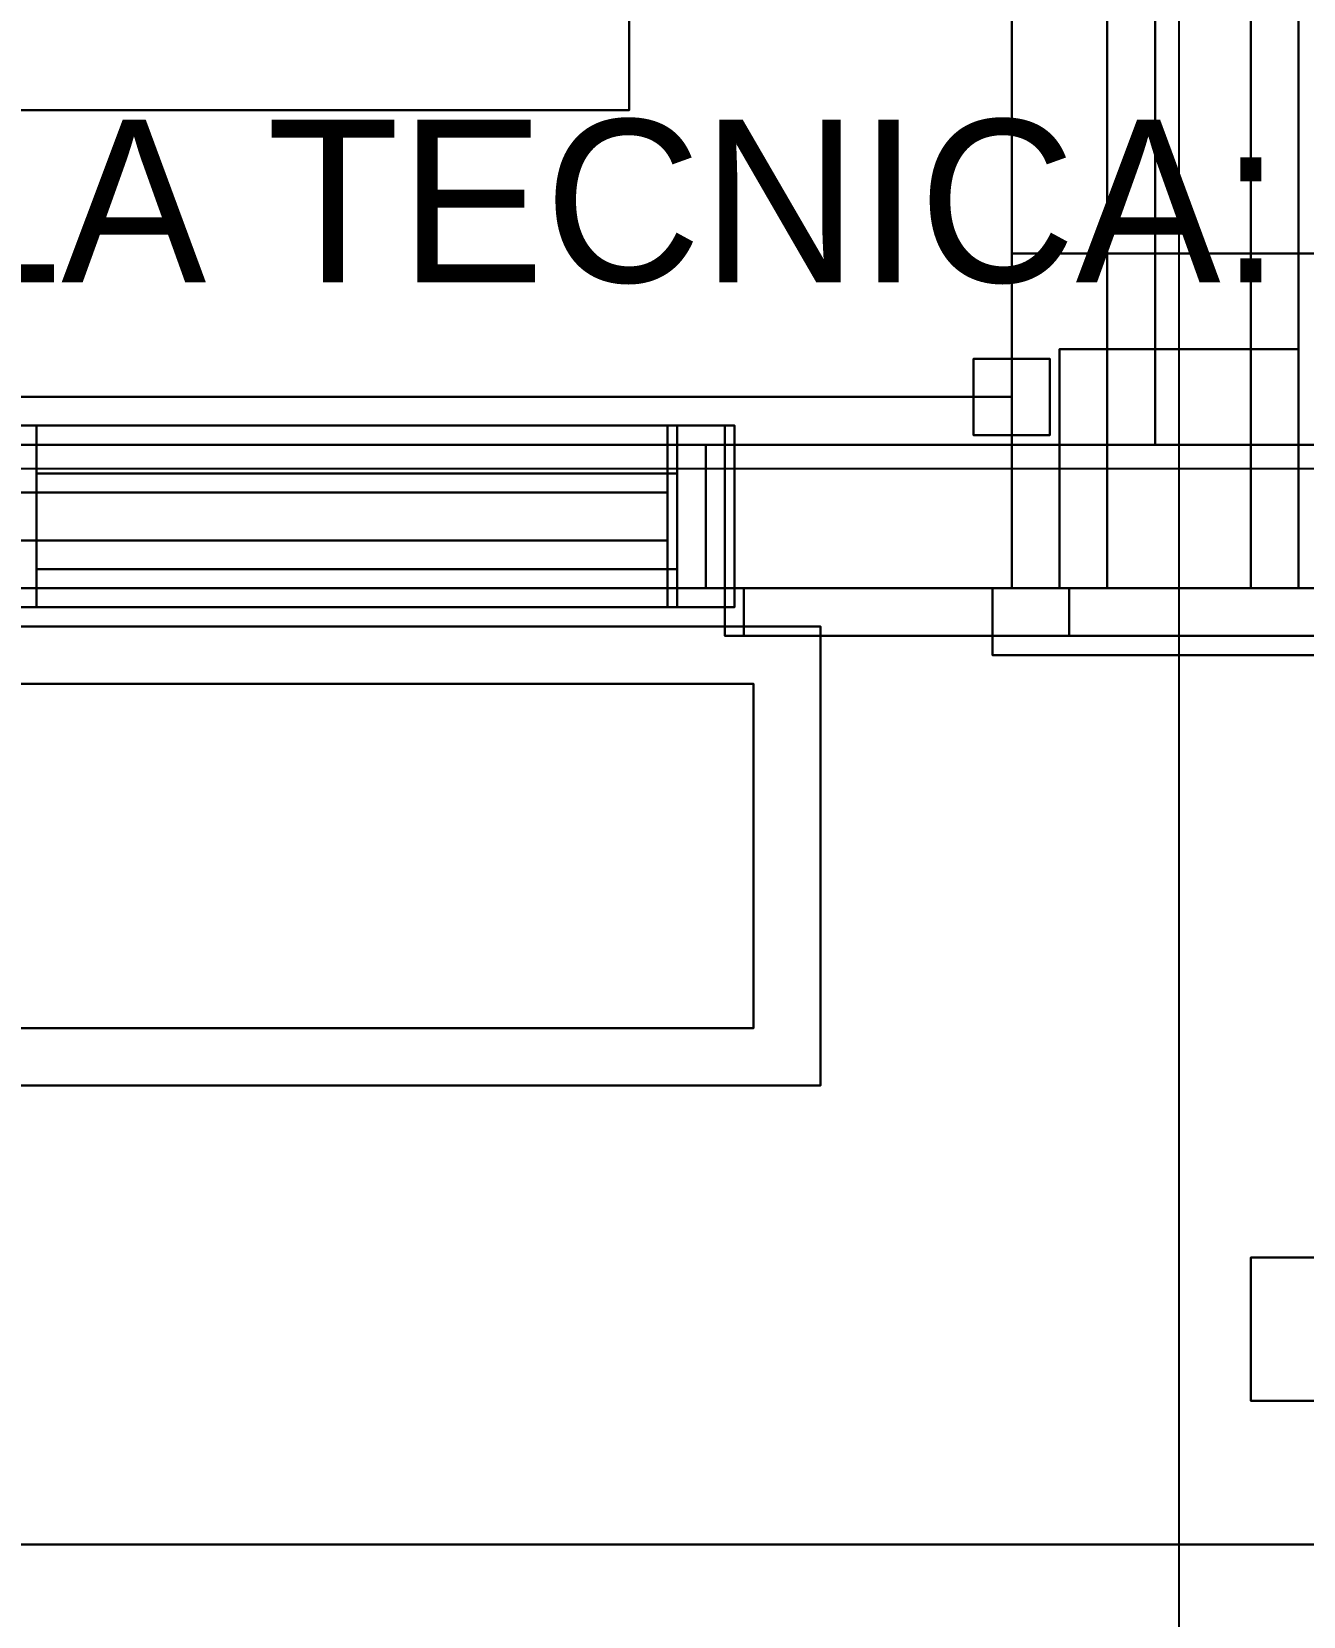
# Model space of a CAD drawing. Header units: metres. Extents: x -0.6 to 96.4, y -1.3 to 40.2.
# Drawn here: x 1.625 to 2.955, y 1.925 to 3.582 of the extents above; entities that cross this region are included whole.
import ezdxf

# ---------------------------------------------------------------- set-up
doc = ezdxf.new("R2010")
doc.units = ezdxf.units.M
for name, color, linetype in [('BUHARDILLA_TECNICA_3D', 34, 'CONTINUOUS'), ('COLUMNAS_3D', 1, 'CONTINUOUS'), ('CUBIERTA_CHALET_3D', 9, 'CONTINUOUS'), ('EJES_ESTRUCTURALES', 1, 'CONTINUOUS'), ('LOSA_PISO_3D', 8, 'CONTINUOUS'), ('MUROS_EXTERIORES_3D', 7, 'CONTINUOUS'), ('P2_CARPINTERIA_RUSTICA_3D', 34, 'CONTINUOUS'), ('P2_COLUMNAS_3D', 1, 'CONTINUOUS'), ('P2_LOSA_PISO_3D', 8, 'CONTINUOUS'), ('P2_LOSA_TANQUE_3D', 8, 'CONTINUOUS'), ('P2_MUROS_MADERA_EXT_3D', 34, 'CONTINUOUS'), ('P2_MUROS_MADERA_INT_3D', 6, 'CONTINUOUS'), ('P2_ROTULOS', 6, 'CONTINUOUS'), ('P2_TIMBER_FRAME_3D', 34, 'CONTINUOUS'), ('PB_MOBILIARIO_OFICINA_3D', 34, 'CONTINUOUS'), ('SOTANO_COLUMNAS_3D', 1, 'CONTINUOUS'), ('SOTANO_LOSA_3D', 8, 'CONTINUOUS'), ('SOTANO_MOBILIARIO_3D', 30, 'CONTINUOUS'), ('SOTANO_MUROS_EXT_3D', 4, 'CONTINUOUS'), ('SOTANO_MUROS_INT_3D', 4, 'CONTINUOUS'), ('SOTANO_PIEDRA_MADERA_3D', 34, 'CONTINUOUS'), ('TERRENO_3D', 3, 'CONTINUOUS')]:
    doc.layers.add(name, color=color, linetype=linetype)

msp = doc.modelspace()

# ---------------------------------------------------------------- linework, layer by layer
at = {"layer": 'BUHARDILLA_TECNICA_3D', "color": 34}
for points in [[(2.75, 3, 5.68), (2.9, 3, 5.68), (2.9, 7.4, 5.68), (2.75, 7.4, 5.68)], [(2.75, 3, 7.9125), (2.9, 3, 7.935), (2.9, 7.4, 7.935), (2.75, 7.4, 7.9125)], [(2.75, 3, 5.68), (2.75, 7.4, 5.68), (2.75, 7.4, 7.9125), (2.75, 3, 7.9125)], [(2.9, 3, 5.68), (2.9, 7.4, 5.68), (2.9, 7.4, 7.935), (2.9, 3, 7.935)], [(0.3, 3, 7.56), (2.9, 3, 7.56), (2.9, 3.15, 7.56), (0.3, 3.15, 7.56)], [(0.3, 3, 7.545), (2.9, 3, 7.935), (2.9, 3.15, 7.935), (0.3, 3.15, 7.545)], [(0.3, 3.15, 7.56), (2.9, 3.15, 7.56), (2.9, 3.15, 7.935), (0.3, 3.15, 7.545)], [(0.88, 3, 5.68), (2.33, 3, 5.68), (2.33, 3.15, 5.68), (0.88, 3.15, 5.68)], [(0.88, 3, 5.9), (2.33, 3, 5.9), (2.33, 3.15, 5.9), (0.88, 3.15, 5.9)], [(0.88, 3.15, 5.68), (2.33, 3.15, 5.68), (2.33, 3.15, 5.9), (0.88, 3.15, 5.9)], [(0.88, 3, 7.35), (2.33, 3, 7.35), (2.33, 3.15, 7.35), (0.88, 3.15, 7.35)], [(0.88, 3, 7.56), (2.33, 3, 7.56), (2.33, 3.15, 7.56), (0.88, 3.15, 7.56)], [(0.88, 3.15, 7.35), (2.33, 3.15, 7.35), (2.33, 3.15, 7.56), (0.88, 3.15, 7.56)], [(2.33, 3, 5.68), (2.33, 3.15, 5.68), (2.33, 3.15, 5.9), (2.33, 3, 5.9)], [(2.33, 3, 7.35), (2.33, 3.15, 7.35), (2.33, 3.15, 7.56), (2.33, 3, 7.56)], [(2.33, 3, 5.68), (2.9, 3, 5.68), (2.9, 3.15, 5.68), (2.33, 3.15, 5.68)], [(2.33, 3, 7.56), (2.9, 3, 7.56), (2.9, 3.15, 7.56), (2.33, 3.15, 7.56)], [(2.33, 3.15, 5.68), (2.9, 3.15, 5.68), (2.9, 3.15, 7.56), (2.33, 3.15, 7.56)], [(2.33, 3, 5.68), (2.33, 3.15, 5.68), (2.33, 3.15, 7.56), (2.33, 3, 7.56)], [(2.9, 3, 5.68), (2.9, 3.15, 5.68), (2.9, 3.15, 7.56), (2.9, 3, 7.56)], [(2.9, 3, 7.56), (2.9, 3.15, 7.56), (2.9, 3.15, 7.935), (2.9, 3, 7.935)], [(0.3, 3, 7.56), (2.9, 3, 7.56), (2.9, 3, 7.935), (0.3, 3, 7.545)], [(0.88, 3, 5.68), (2.33, 3, 5.68), (2.33, 3, 5.9), (0.88, 3, 5.9)], [(0.88, 3, 7.35), (2.33, 3, 7.35), (2.33, 3, 7.56), (0.88, 3, 7.56)], [(2.33, 3, 5.68), (2.9, 3, 5.68), (2.9, 3, 7.56), (2.33, 3, 7.56)], [(2.75, 3, 5.68), (2.9, 3, 5.68), (2.9, 3, 7.935), (2.75, 3, 7.9125)]]:
    msp.add_3dface(points, dxfattribs=at)
at = {"layer": 'COLUMNAS_3D', "color": 1}
for points in [[(2.7, 3), (2.95, 3), (2.95, 3.25), (2.7, 3.25)], [(2.7, 3, 2.85), (2.95, 3, 2.85), (2.95, 3.25, 2.85), (2.7, 3.25, 2.85)], [(2.7, 3.25), (2.95, 3.25), (2.95, 3.25, 2.85), (2.7, 3.25, 2.85)], [(2.7, 3), (2.7, 3.25), (2.7, 3.25, 2.85), (2.7, 3, 2.85)], [(2.95, 3), (2.95, 3.25), (2.95, 3.25, 2.85), (2.95, 3, 2.85)], [(2.7, 3), (2.95, 3), (2.95, 3, 2.85), (2.7, 3, 2.85)]]:
    msp.add_3dface(points, dxfattribs=at)
at = {"layer": 'CUBIERTA_CHALET_3D', "color": 9}
for points in [[(0.4, 2, 7.56), (3.8562, 2, 8.0784), (3.8562, 7.45, 8.0784), (0.4, 7.45, 7.56)], [(0.4, 2, 7.72), (3.8562, 2, 8.2384), (3.8562, 7.45, 8.2384), (0.4, 7.45, 7.72)], [(0.4, 2, 7.56), (3.8562, 2, 8.0784), (3.8562, 2, 8.2384), (0.4, 2, 7.72)]]:
    msp.add_3dface(points, dxfattribs=at)
at = {"layer": 'EJES_ESTRUCTURALES', "color": 1}
for p, q in [((2.825, 1.8), (2.825, 25.51)), ((-0.6, 3.125), (10.4, 3.125))]:
    msp.add_line(p, q, dxfattribs=at)
at = {"layer": 'LOSA_PISO_3D', "color": 8}
for points in [[(0.15, 3, -0.15), (9.15, 3, -0.15), (9.15, 7.4, -0.15), (0.15, 7.4, -0.15)], [(0.15, 3), (9.15, 3), (9.15, 7.4), (0.15, 7.4)], [(0.15, 3, -0.15), (9.15, 3, -0.15), (9.15, 3), (0.15, 3)]]:
    msp.add_3dface(points, dxfattribs=at)
at = {"layer": 'MUROS_EXTERIORES_3D', "color": 7}
for points in [[(0.55, 3), (2.35, 3), (2.35, 3.15), (0.55, 3.15)], [(0.55, 3, 1.15), (2.35, 3, 1.15), (2.35, 3.15, 1.15), (0.55, 3.15, 1.15)], [(0.55, 3.15), (2.35, 3.15), (2.35, 3.15, 1.15), (0.55, 3.15, 1.15)], [(0.55, 3, 2.6), (2.35, 3, 2.6), (2.35, 3.15, 2.6), (0.55, 3.15, 2.6)], [(0.55, 3, 2.85), (2.35, 3, 2.85), (2.35, 3.15, 2.85), (0.55, 3.15, 2.85)], [(0.55, 3.15, 2.6), (2.35, 3.15, 2.6), (2.35, 3.15, 2.85), (0.55, 3.15, 2.85)], [(2.35, 3), (2.35, 3.15), (2.35, 3.15, 1.15), (2.35, 3, 1.15)], [(2.35, 3, 2.6), (2.35, 3.15, 2.6), (2.35, 3.15, 2.85), (2.35, 3, 2.85)], [(2.35, 3), (4.1, 3), (4.1, 3.15), (2.35, 3.15)], [(2.35, 3, 2.85), (4.1, 3, 2.85), (4.1, 3.15, 2.85), (2.35, 3.15, 2.85)], [(2.35, 3.15), (4.1, 3.15), (4.1, 3.15, 2.85), (2.35, 3.15, 2.85)], [(2.35, 3), (2.35, 3.15), (2.35, 3.15, 2.85), (2.35, 3, 2.85)], [(0.55, 3), (2.35, 3), (2.35, 3, 1.15), (0.55, 3, 1.15)], [(0.55, 3, 2.6), (2.35, 3, 2.6), (2.35, 3, 2.85), (0.55, 3, 2.85)], [(2.35, 3), (4.1, 3), (4.1, 3, 2.85), (2.35, 3, 2.85)]]:
    msp.add_3dface(points, dxfattribs=at)
at = {"layer": 'P2_CARPINTERIA_RUSTICA_3D', "color": 34}
for points in [[(0.75, 2.98, -1.7), (2.35, 2.98, -1.7), (2.35, 3.17, -1.7), (0.75, 3.17, -1.7)], [(0.75, 2.98, -1.64), (2.35, 2.98, -1.64), (2.35, 3.17, -1.64), (0.75, 3.17, -1.64)], [(0.75, 3.17, -1.7), (2.35, 3.17, -1.7), (2.35, 3.17, -1.64), (0.75, 3.17, -1.64)], [(0.75, 2.98, -0.51), (2.35, 2.98, -0.51), (2.35, 3.17, -0.51), (0.75, 3.17, -0.51)], [(0.75, 2.98, -0.45), (2.35, 2.98, -0.45), (2.35, 3.17, -0.45), (0.75, 3.17, -0.45)], [(0.75, 3.17, -0.51), (2.35, 3.17, -0.51), (2.35, 3.17, -0.45), (0.75, 3.17, -0.45)], [(0.85, 2.98, 4.05), (2.35, 2.98, 4.05), (2.35, 3.17, 4.05), (0.85, 3.17, 4.05)], [(0.85, 2.98, 4.11), (2.35, 2.98, 4.11), (2.35, 3.17, 4.11), (0.85, 3.17, 4.11)], [(0.85, 3.17, 4.05), (2.35, 3.17, 4.05), (2.35, 3.17, 4.11), (0.85, 3.17, 4.11)], [(0.85, 2.98, 5.09), (2.35, 2.98, 5.09), (2.35, 3.17, 5.09), (0.85, 3.17, 5.09)], [(0.85, 2.98, 5.15), (2.35, 2.98, 5.15), (2.35, 3.17, 5.15), (0.85, 3.17, 5.15)], [(0.85, 3.17, 5.09), (2.35, 3.17, 5.09), (2.35, 3.17, 5.15), (0.85, 3.17, 5.15)], [(0.85, 2.98, 5.88), (2.36, 2.98, 5.88), (2.36, 3.17, 5.88), (0.85, 3.17, 5.88)], [(0.85, 2.98, 5.94), (2.36, 2.98, 5.94), (2.36, 3.17, 5.94), (0.85, 3.17, 5.94)], [(0.85, 3.17, 5.88), (2.36, 3.17, 5.88), (2.36, 3.17, 5.94), (0.85, 3.17, 5.94)], [(0.85, 2.98, 7.31), (2.36, 2.98, 7.31), (2.36, 3.17, 7.31), (0.85, 3.17, 7.31)], [(0.85, 2.98, 7.37), (2.36, 2.98, 7.37), (2.36, 3.17, 7.37), (0.85, 3.17, 7.37)], [(0.85, 3.17, 7.31), (2.36, 3.17, 7.31), (2.36, 3.17, 7.37), (0.85, 3.17, 7.37)], [(1.58, 2.98, 5.94), (1.63, 2.98, 5.94), (1.63, 3.17, 5.94), (1.58, 3.17, 5.94)], [(1.58, 2.98, 7.31), (1.63, 2.98, 7.31), (1.63, 3.17, 7.31), (1.58, 3.17, 7.31)], [(1.58, 3.17, 5.94), (1.63, 3.17, 5.94), (1.63, 3.17, 7.31), (1.58, 3.17, 7.31)], [(1.63, 2.98, 5.94), (1.63, 3.17, 5.94), (1.63, 3.17, 7.31), (1.63, 2.98, 7.31)], [(2.29, 2.98, -1.64), (2.35, 2.98, -1.64), (2.35, 3.17, -1.64), (2.29, 3.17, -1.64)], [(2.29, 2.98, -0.51), (2.35, 2.98, -0.51), (2.35, 3.17, -0.51), (2.29, 3.17, -0.51)], [(2.29, 3.17, -1.64), (2.35, 3.17, -1.64), (2.35, 3.17, -0.51), (2.29, 3.17, -0.51)], [(2.29, 2.98, -1.64), (2.29, 3.17, -1.64), (2.29, 3.17, -0.51), (2.29, 2.98, -0.51)], [(2.29, 2.98, 4.11), (2.35, 2.98, 4.11), (2.35, 3.17, 4.11), (2.29, 3.17, 4.11)], [(2.29, 2.98, 5.09), (2.35, 2.98, 5.09), (2.35, 3.17, 5.09), (2.29, 3.17, 5.09)], [(2.29, 3.17, 4.11), (2.35, 3.17, 4.11), (2.35, 3.17, 5.09), (2.29, 3.17, 5.09)], [(2.29, 2.98, 4.11), (2.29, 3.17, 4.11), (2.29, 3.17, 5.09), (2.29, 2.98, 5.09)], [(2.3, 2.98, 5.94), (2.36, 2.98, 5.94), (2.36, 3.17, 5.94), (2.3, 3.17, 5.94)], [(2.3, 2.98, 7.31), (2.36, 2.98, 7.31), (2.36, 3.17, 7.31), (2.3, 3.17, 7.31)], [(2.3, 3.17, 5.94), (2.36, 3.17, 5.94), (2.36, 3.17, 7.31), (2.3, 3.17, 7.31)], [(2.3, 2.98, 5.94), (2.3, 3.17, 5.94), (2.3, 3.17, 7.31), (2.3, 2.98, 7.31)], [(2.35, 2.98, -1.7), (2.35, 3.17, -1.7), (2.35, 3.17, -1.64), (2.35, 2.98, -1.64)], [(2.35, 2.98, -0.51), (2.35, 3.17, -0.51), (2.35, 3.17, -0.45), (2.35, 2.98, -0.45)], [(2.35, 2.98, -1.64), (2.35, 3.17, -1.64), (2.35, 3.17, -0.51), (2.35, 2.98, -0.51)], [(2.35, 2.98, 4.05), (2.35, 3.17, 4.05), (2.35, 3.17, 4.11), (2.35, 2.98, 4.11)], [(2.35, 2.98, 5.09), (2.35, 3.17, 5.09), (2.35, 3.17, 5.15), (2.35, 2.98, 5.15)], [(2.35, 2.98, 4.11), (2.35, 3.17, 4.11), (2.35, 3.17, 5.09), (2.35, 2.98, 5.09)], [(2.36, 2.98, 5.88), (2.36, 3.17, 5.88), (2.36, 3.17, 5.94), (2.36, 2.98, 5.94)], [(2.36, 2.98, 7.31), (2.36, 3.17, 7.31), (2.36, 3.17, 7.37), (2.36, 2.98, 7.37)], [(2.36, 2.98, 5.94), (2.36, 3.17, 5.94), (2.36, 3.17, 7.31), (2.36, 2.98, 7.31)], [(0.81, 3.05, -1.095), (2.29, 3.05, -1.095), (2.29, 3.1, -1.095), (0.81, 3.1, -1.095)], [(0.81, 3.05, -1.055), (2.29, 3.05, -1.055), (2.29, 3.1, -1.055), (0.81, 3.1, -1.055)], [(0.81, 3.1, -1.095), (2.29, 3.1, -1.095), (2.29, 3.1, -1.055), (0.81, 3.1, -1.055)], [(0.91, 3.05, 4.58), (2.29, 3.05, 4.58), (2.29, 3.1, 4.58), (0.91, 3.1, 4.58)], [(0.91, 3.05, 4.62), (2.29, 3.05, 4.62), (2.29, 3.1, 4.62), (0.91, 3.1, 4.62)], [(0.91, 3.1, 4.58), (2.29, 3.1, 4.58), (2.29, 3.1, 4.62), (0.91, 3.1, 4.62)], [(2.29, 3.05, -1.095), (2.29, 3.1, -1.095), (2.29, 3.1, -1.055), (2.29, 3.05, -1.055)], [(2.29, 3.05, 4.58), (2.29, 3.1, 4.58), (2.29, 3.1, 4.62), (2.29, 3.05, 4.62)], [(0.81, 3.05, -1.095), (2.29, 3.05, -1.095), (2.29, 3.05, -1.055), (0.81, 3.05, -1.055)], [(0.91, 3.05, 4.58), (2.29, 3.05, 4.58), (2.29, 3.05, 4.62), (0.91, 3.05, 4.62)], [(2.37, 2.95, -1.7), (2.71, 2.95, -1.7), (2.71, 3, -1.7), (2.37, 3, -1.7)], [(2.37, 2.95, -0.45), (2.71, 2.95, -0.45), (2.71, 3, -0.45), (2.37, 3, -0.45)], [(2.37, 3, -1.7), (2.71, 3, -1.7), (2.71, 3, -0.45), (2.37, 3, -0.45)], [(2.37, 2.95, -1.7), (2.37, 3, -1.7), (2.37, 3, -0.45), (2.37, 2.95, -0.45)], [(2.71, 2.95, -1.7), (2.71, 3, -1.7), (2.71, 3, -0.45), (2.71, 2.95, -0.45)], [(0.75, 2.98, -1.7), (2.35, 2.98, -1.7), (2.35, 2.98, -1.64), (0.75, 2.98, -1.64)], [(0.75, 2.98, -0.51), (2.35, 2.98, -0.51), (2.35, 2.98, -0.45), (0.75, 2.98, -0.45)], [(0.85, 2.98, 4.05), (2.35, 2.98, 4.05), (2.35, 2.98, 4.11), (0.85, 2.98, 4.11)], [(0.85, 2.98, 5.09), (2.35, 2.98, 5.09), (2.35, 2.98, 5.15), (0.85, 2.98, 5.15)], [(0.85, 2.98, 5.88), (2.36, 2.98, 5.88), (2.36, 2.98, 5.94), (0.85, 2.98, 5.94)], [(0.85, 2.98, 7.31), (2.36, 2.98, 7.31), (2.36, 2.98, 7.37), (0.85, 2.98, 7.37)], [(1.58, 2.98, 5.94), (1.63, 2.98, 5.94), (1.63, 2.98, 7.31), (1.58, 2.98, 7.31)], [(2.29, 2.98, -1.64), (2.35, 2.98, -1.64), (2.35, 2.98, -0.51), (2.29, 2.98, -0.51)], [(2.29, 2.98, 4.11), (2.35, 2.98, 4.11), (2.35, 2.98, 5.09), (2.29, 2.98, 5.09)], [(2.3, 2.98, 5.94), (2.36, 2.98, 5.94), (2.36, 2.98, 7.31), (2.3, 2.98, 7.31)], [(2.37, 2.95, -1.7), (2.71, 2.95, -1.7), (2.71, 2.95, -0.45), (2.37, 2.95, -0.45)]]:
    msp.add_3dface(points, dxfattribs=at)
at = {"layer": 'P2_CARPINTERIA_RUSTICA_3D', "color": 30}
for points in [[(1.63, 3.02, 5.98), (2.3, 3.02, 5.98), (2.3, 3.12, 5.98), (1.63, 3.12, 5.98)], [(1.63, 3.02, 6.02), (2.3, 3.02, 6.02), (2.3, 3.12, 6.02), (1.63, 3.12, 6.02)], [(1.63, 3.12, 5.98), (2.3, 3.12, 5.98), (2.3, 3.12, 6.02), (1.63, 3.12, 6.02)], [(1.63, 3.02, 5.98), (1.63, 3.12, 5.98), (1.63, 3.12, 6.02), (1.63, 3.02, 6.02)], [(1.63, 3.02, 6.105), (2.3, 3.02, 6.105), (2.3, 3.12, 6.105), (1.63, 3.12, 6.105)], [(1.63, 3.02, 6.145), (2.3, 3.02, 6.145), (2.3, 3.12, 6.145), (1.63, 3.12, 6.145)], [(1.63, 3.12, 6.105), (2.3, 3.12, 6.105), (2.3, 3.12, 6.145), (1.63, 3.12, 6.145)], [(1.63, 3.02, 6.105), (1.63, 3.12, 6.105), (1.63, 3.12, 6.145), (1.63, 3.02, 6.145)], [(1.63, 3.02, 6.23), (2.3, 3.02, 6.23), (2.3, 3.12, 6.23), (1.63, 3.12, 6.23)], [(1.63, 3.02, 6.27), (2.3, 3.02, 6.27), (2.3, 3.12, 6.27), (1.63, 3.12, 6.27)], [(1.63, 3.12, 6.23), (2.3, 3.12, 6.23), (2.3, 3.12, 6.27), (1.63, 3.12, 6.27)], [(1.63, 3.02, 6.23), (1.63, 3.12, 6.23), (1.63, 3.12, 6.27), (1.63, 3.02, 6.27)], [(1.63, 3.02, 6.355), (2.3, 3.02, 6.355), (2.3, 3.12, 6.355), (1.63, 3.12, 6.355)], [(1.63, 3.02, 6.395), (2.3, 3.02, 6.395), (2.3, 3.12, 6.395), (1.63, 3.12, 6.395)], [(1.63, 3.12, 6.355), (2.3, 3.12, 6.355), (2.3, 3.12, 6.395), (1.63, 3.12, 6.395)], [(1.63, 3.02, 6.355), (1.63, 3.12, 6.355), (1.63, 3.12, 6.395), (1.63, 3.02, 6.395)], [(1.63, 3.02, 6.48), (2.3, 3.02, 6.48), (2.3, 3.12, 6.48), (1.63, 3.12, 6.48)], [(1.63, 3.02, 6.52), (2.3, 3.02, 6.52), (2.3, 3.12, 6.52), (1.63, 3.12, 6.52)], [(1.63, 3.12, 6.48), (2.3, 3.12, 6.48), (2.3, 3.12, 6.52), (1.63, 3.12, 6.52)], [(1.63, 3.02, 6.48), (1.63, 3.12, 6.48), (1.63, 3.12, 6.52), (1.63, 3.02, 6.52)], [(1.63, 3.02, 6.605), (2.3, 3.02, 6.605), (2.3, 3.12, 6.605), (1.63, 3.12, 6.605)], [(1.63, 3.02, 6.645), (2.3, 3.02, 6.645), (2.3, 3.12, 6.645), (1.63, 3.12, 6.645)], [(1.63, 3.12, 6.605), (2.3, 3.12, 6.605), (2.3, 3.12, 6.645), (1.63, 3.12, 6.645)], [(1.63, 3.02, 6.605), (1.63, 3.12, 6.605), (1.63, 3.12, 6.645), (1.63, 3.02, 6.645)], [(1.63, 3.02, 6.73), (2.3, 3.02, 6.73), (2.3, 3.12, 6.73), (1.63, 3.12, 6.73)], [(1.63, 3.02, 6.77), (2.3, 3.02, 6.77), (2.3, 3.12, 6.77), (1.63, 3.12, 6.77)], [(1.63, 3.12, 6.73), (2.3, 3.12, 6.73), (2.3, 3.12, 6.77), (1.63, 3.12, 6.77)], [(1.63, 3.02, 6.73), (1.63, 3.12, 6.73), (1.63, 3.12, 6.77), (1.63, 3.02, 6.77)], [(1.63, 3.02, 6.855), (2.3, 3.02, 6.855), (2.3, 3.12, 6.855), (1.63, 3.12, 6.855)], [(1.63, 3.02, 6.895), (2.3, 3.02, 6.895), (2.3, 3.12, 6.895), (1.63, 3.12, 6.895)], [(1.63, 3.12, 6.855), (2.3, 3.12, 6.855), (2.3, 3.12, 6.895), (1.63, 3.12, 6.895)], [(1.63, 3.02, 6.855), (1.63, 3.12, 6.855), (1.63, 3.12, 6.895), (1.63, 3.02, 6.895)], [(1.63, 3.02, 6.98), (2.3, 3.02, 6.98), (2.3, 3.12, 6.98), (1.63, 3.12, 6.98)], [(1.63, 3.02, 7.02), (2.3, 3.02, 7.02), (2.3, 3.12, 7.02), (1.63, 3.12, 7.02)], [(1.63, 3.12, 6.98), (2.3, 3.12, 6.98), (2.3, 3.12, 7.02), (1.63, 3.12, 7.02)], [(1.63, 3.02, 6.98), (1.63, 3.12, 6.98), (1.63, 3.12, 7.02), (1.63, 3.02, 7.02)], [(1.63, 3.02, 7.105), (2.3, 3.02, 7.105), (2.3, 3.12, 7.105), (1.63, 3.12, 7.105)], [(1.63, 3.02, 7.145), (2.3, 3.02, 7.145), (2.3, 3.12, 7.145), (1.63, 3.12, 7.145)], [(1.63, 3.12, 7.105), (2.3, 3.12, 7.105), (2.3, 3.12, 7.145), (1.63, 3.12, 7.145)], [(1.63, 3.02, 7.105), (1.63, 3.12, 7.105), (1.63, 3.12, 7.145), (1.63, 3.02, 7.145)], [(1.63, 3.02, 7.23), (2.3, 3.02, 7.23), (2.3, 3.12, 7.23), (1.63, 3.12, 7.23)], [(1.63, 3.02, 7.27), (2.3, 3.02, 7.27), (2.3, 3.12, 7.27), (1.63, 3.12, 7.27)], [(1.63, 3.12, 7.23), (2.3, 3.12, 7.23), (2.3, 3.12, 7.27), (1.63, 3.12, 7.27)], [(1.63, 3.02, 7.23), (1.63, 3.12, 7.23), (1.63, 3.12, 7.27), (1.63, 3.02, 7.27)], [(2.3, 3.02, 5.98), (2.3, 3.12, 5.98), (2.3, 3.12, 6.02), (2.3, 3.02, 6.02)], [(2.3, 3.02, 6.105), (2.3, 3.12, 6.105), (2.3, 3.12, 6.145), (2.3, 3.02, 6.145)], [(2.3, 3.02, 6.23), (2.3, 3.12, 6.23), (2.3, 3.12, 6.27), (2.3, 3.02, 6.27)], [(2.3, 3.02, 6.355), (2.3, 3.12, 6.355), (2.3, 3.12, 6.395), (2.3, 3.02, 6.395)], [(2.3, 3.02, 6.48), (2.3, 3.12, 6.48), (2.3, 3.12, 6.52), (2.3, 3.02, 6.52)], [(2.3, 3.02, 6.605), (2.3, 3.12, 6.605), (2.3, 3.12, 6.645), (2.3, 3.02, 6.645)], [(2.3, 3.02, 6.73), (2.3, 3.12, 6.73), (2.3, 3.12, 6.77), (2.3, 3.02, 6.77)], [(2.3, 3.02, 6.855), (2.3, 3.12, 6.855), (2.3, 3.12, 6.895), (2.3, 3.02, 6.895)], [(2.3, 3.02, 6.98), (2.3, 3.12, 6.98), (2.3, 3.12, 7.02), (2.3, 3.02, 7.02)], [(2.3, 3.02, 7.105), (2.3, 3.12, 7.105), (2.3, 3.12, 7.145), (2.3, 3.02, 7.145)], [(2.3, 3.02, 7.23), (2.3, 3.12, 7.23), (2.3, 3.12, 7.27), (2.3, 3.02, 7.27)], [(1.63, 3.02, 5.98), (2.3, 3.02, 5.98), (2.3, 3.02, 6.02), (1.63, 3.02, 6.02)], [(1.63, 3.02, 6.105), (2.3, 3.02, 6.105), (2.3, 3.02, 6.145), (1.63, 3.02, 6.145)], [(1.63, 3.02, 6.23), (2.3, 3.02, 6.23), (2.3, 3.02, 6.27), (1.63, 3.02, 6.27)], [(1.63, 3.02, 6.355), (2.3, 3.02, 6.355), (2.3, 3.02, 6.395), (1.63, 3.02, 6.395)], [(1.63, 3.02, 6.48), (2.3, 3.02, 6.48), (2.3, 3.02, 6.52), (1.63, 3.02, 6.52)], [(1.63, 3.02, 6.605), (2.3, 3.02, 6.605), (2.3, 3.02, 6.645), (1.63, 3.02, 6.645)], [(1.63, 3.02, 6.73), (2.3, 3.02, 6.73), (2.3, 3.02, 6.77), (1.63, 3.02, 6.77)], [(1.63, 3.02, 6.855), (2.3, 3.02, 6.855), (2.3, 3.02, 6.895), (1.63, 3.02, 6.895)], [(1.63, 3.02, 6.98), (2.3, 3.02, 6.98), (2.3, 3.02, 7.02), (1.63, 3.02, 7.02)], [(1.63, 3.02, 7.105), (2.3, 3.02, 7.105), (2.3, 3.02, 7.145), (1.63, 3.02, 7.145)], [(1.63, 3.02, 7.23), (2.3, 3.02, 7.23), (2.3, 3.02, 7.27), (1.63, 3.02, 7.27)]]:
    msp.add_3dface(points, dxfattribs=at)
at = {"layer": 'P2_COLUMNAS_3D', "color": 1}
for points in [[(2.7, 3, 3), (2.95, 3, 3), (2.95, 3.25, 3), (2.7, 3.25, 3)], [(2.7, 3, 5.5), (2.95, 3, 5.5), (2.95, 3.25, 5.5), (2.7, 3.25, 5.5)], [(2.7, 3.25, 3), (2.95, 3.25, 3), (2.95, 3.25, 5.5), (2.7, 3.25, 5.5)], [(2.7, 3, 3), (2.7, 3.25, 3), (2.7, 3.25, 5.5), (2.7, 3, 5.5)], [(2.95, 3, 3), (2.95, 3.25, 3), (2.95, 3.25, 5.5), (2.95, 3, 5.5)], [(2.7, 3, 3), (2.95, 3, 3), (2.95, 3, 5.5), (2.7, 3, 5.5)]]:
    msp.add_3dface(points, dxfattribs=at)
at = {"layer": 'P2_LOSA_PISO_3D', "color": 8}
for points in [[(0.15, 3, 2.85), (9.15, 3, 2.85), (9.15, 7.4, 2.85), (0.15, 7.4, 2.85)], [(0.15, 3, 3), (9.15, 3, 3), (9.15, 7.4, 3), (0.15, 7.4, 3)], [(0.15, 3, 2.85), (9.15, 3, 2.85), (9.15, 3, 3), (0.15, 3, 3)]]:
    msp.add_3dface(points, dxfattribs=at)
at = {"layer": 'P2_LOSA_TANQUE_3D', "color": 8}
for points in [[(0.3, 3, 5.5), (2.9, 3, 5.5), (2.9, 5.05, 5.5), (0.3, 5.05, 5.5)], [(0.3, 3, 5.68), (2.9, 3, 5.68), (2.9, 5.05, 5.68), (0.3, 5.05, 5.68)], [(2.9, 3, 5.5), (2.9, 5.05, 5.5), (2.9, 5.05, 5.68), (2.9, 3, 5.68)], [(0.95, 3.5, 5.68), (2.25, 3.5, 5.68), (2.25, 4.8, 5.68), (0.95, 4.8, 5.68)], [(0.95, 3.5, 5.8), (2.25, 3.5, 5.8), (2.25, 4.8, 5.8), (0.95, 4.8, 5.8)], [(2.25, 3.5, 5.68), (2.25, 4.8, 5.68), (2.25, 4.8, 5.8), (2.25, 3.5, 5.8)], [(0.95, 3.5, 5.68), (2.25, 3.5, 5.68), (2.25, 3.5, 5.8), (0.95, 3.5, 5.8)], [(0.3, 3, 5.5), (2.9, 3, 5.5), (2.9, 3, 5.68), (0.3, 3, 5.68)]]:
    msp.add_3dface(points, dxfattribs=at)
at = {"layer": 'P2_MUROS_MADERA_EXT_3D', "color": 34}
for points in [[(0.85, 3, 3), (2.35, 3, 3), (2.35, 3.15, 3), (0.85, 3.15, 3)], [(0.85, 3, 4.05), (2.35, 3, 4.05), (2.35, 3.15, 4.05), (0.85, 3.15, 4.05)], [(0.85, 3.15, 3), (2.35, 3.15, 3), (2.35, 3.15, 4.05), (0.85, 3.15, 4.05)], [(0.85, 3, 5.15), (2.35, 3, 5.15), (2.35, 3.15, 5.15), (0.85, 3.15, 5.15)], [(0.85, 3, 5.5), (2.35, 3, 5.5), (2.35, 3.15, 5.5), (0.85, 3.15, 5.5)], [(0.85, 3.15, 5.15), (2.35, 3.15, 5.15), (2.35, 3.15, 5.5), (0.85, 3.15, 5.5)], [(2.35, 3, 3), (2.35, 3.15, 3), (2.35, 3.15, 4.05), (2.35, 3, 4.05)], [(2.35, 3, 5.15), (2.35, 3.15, 5.15), (2.35, 3.15, 5.5), (2.35, 3, 5.5)], [(2.35, 3, 3), (2.9, 3, 3), (2.9, 3.15, 3), (2.35, 3.15, 3)], [(2.35, 3, 5.5), (2.9, 3, 5.5), (2.9, 3.15, 5.5), (2.35, 3.15, 5.5)], [(2.35, 3.15, 3), (2.9, 3.15, 3), (2.9, 3.15, 5.5), (2.35, 3.15, 5.5)], [(2.35, 3, 3), (2.35, 3.15, 3), (2.35, 3.15, 5.5), (2.35, 3, 5.5)], [(2.9, 3, 3), (2.9, 3.15, 3), (2.9, 3.15, 5.5), (2.9, 3, 5.5)], [(2.9, 3, 3), (3.35, 3, 3), (3.35, 3.15, 3), (2.9, 3.15, 3)], [(2.9, 3, 5.85), (3.35, 3, 5.85), (3.35, 3.15, 5.85), (2.9, 3.15, 5.85)], [(2.9, 3.15, 3), (3.35, 3.15, 3), (3.35, 3.15, 5.85), (2.9, 3.15, 5.85)], [(2.9, 3, 3), (2.9, 3.15, 3), (2.9, 3.15, 5.85), (2.9, 3, 5.85)], [(2.9, 3, 5.85), (3.8562, 3, 5.85), (3.8562, 3.15, 5.85), (2.9, 3.15, 5.85)], [(2.9, 3, 7.935), (3.8562, 3, 8.0784), (3.8562, 3.15, 8.0784), (2.9, 3.15, 7.935)], [(2.9, 3.15, 5.85), (3.8562, 3.15, 5.85), (3.8562, 3.15, 8.0784), (2.9, 3.15, 7.935)], [(2.9, 3, 5.85), (2.9, 3.15, 5.85), (2.9, 3.15, 7.935), (2.9, 3, 7.935)], [(0.85, 3, 3), (2.35, 3, 3), (2.35, 3, 4.05), (0.85, 3, 4.05)], [(0.85, 3, 5.15), (2.35, 3, 5.15), (2.35, 3, 5.5), (0.85, 3, 5.5)], [(2.35, 3, 3), (2.9, 3, 3), (2.9, 3, 5.5), (2.35, 3, 5.5)], [(2.9, 3, 3), (3.35, 3, 3), (3.35, 3, 5.85), (2.9, 3, 5.85)], [(2.9, 3, 5.85), (3.8562, 3, 5.85), (3.8562, 3, 8.0784), (2.9, 3, 7.935)]]:
    msp.add_3dface(points, dxfattribs=at)
at = {"layer": 'P2_MUROS_MADERA_INT_3D', "color": 6}
for points in [[(2.75, 3.25, 3), (2.9, 3.25, 3), (2.9, 6.45, 3), (2.75, 6.45, 3)], [(2.75, 3.25, 5.5), (2.9, 3.25, 5.5), (2.9, 6.45, 5.5), (2.75, 6.45, 5.5)], [(2.75, 3.25, 3), (2.75, 6.45, 3), (2.75, 6.45, 5.5), (2.75, 3.25, 5.5)], [(2.9, 3.25, 3), (2.9, 6.45, 3), (2.9, 6.45, 5.5), (2.9, 3.25, 5.5)], [(2.75, 3.25, 3), (2.9, 3.25, 3), (2.9, 3.25, 5.5), (2.75, 3.25, 5.5)]]:
    msp.add_3dface(points, dxfattribs=at)
at = {"layer": 'P2_TIMBER_FRAME_3D', "color": 34}
for points in [[(2.9, 2.15, 5.67), (9.15, 2.15, 5.67), (9.15, 2.3, 5.67), (2.9, 2.3, 5.67)], [(2.9, 2.15, 5.85), (9.15, 2.15, 5.85), (9.15, 2.3, 5.85), (2.9, 2.3, 5.85)], [(2.9, 2.3, 5.67), (9.15, 2.3, 5.67), (9.15, 2.3, 5.85), (2.9, 2.3, 5.85)], [(2.9, 2.15, 5.67), (2.9, 2.3, 5.67), (2.9, 2.3, 5.85), (2.9, 2.15, 5.85)], [(2.9, 2.15, 5.67), (9.15, 2.15, 5.67), (9.15, 2.15, 5.85), (2.9, 2.15, 5.85)]]:
    msp.add_3dface(points, dxfattribs=at)
at = {"layer": 'PB_MOBILIARIO_OFICINA_3D', "color": 34}
for points in [[(0.35, 3.2, 0.45), (2.65, 3.2, 0.45), (2.65, 3.68, 0.45), (0.35, 3.68, 0.45)], [(0.35, 3.2, 0.49), (2.65, 3.2, 0.49), (2.65, 3.68, 0.49), (0.35, 3.68, 0.49)], [(0.35, 3.2, 0.9), (2.65, 3.2, 0.9), (2.65, 3.68, 0.9), (0.35, 3.68, 0.9)], [(0.35, 3.2, 0.94), (2.65, 3.2, 0.94), (2.65, 3.68, 0.94), (0.35, 3.68, 0.94)], [(0.35, 3.2, 1.35), (2.65, 3.2, 1.35), (2.65, 3.68, 1.35), (0.35, 3.68, 1.35)], [(0.35, 3.2, 1.39), (2.65, 3.2, 1.39), (2.65, 3.68, 1.39), (0.35, 3.68, 1.39)], [(0.35, 3.2, 1.8), (2.65, 3.2, 1.8), (2.65, 3.68, 1.8), (0.35, 3.68, 1.8)], [(0.35, 3.2, 1.84), (2.65, 3.2, 1.84), (2.65, 3.68, 1.84), (0.35, 3.68, 1.84)], [(0.35, 3.2, 2.25), (2.65, 3.2, 2.25), (2.65, 3.68, 2.25), (0.35, 3.68, 2.25)], [(0.35, 3.2, 2.29), (2.65, 3.2, 2.29), (2.65, 3.68, 2.29), (0.35, 3.68, 2.29)], [(2.65, 3.2, 0.45), (2.65, 3.68, 0.45), (2.65, 3.68, 0.49), (2.65, 3.2, 0.49)], [(2.65, 3.2, 0.9), (2.65, 3.68, 0.9), (2.65, 3.68, 0.94), (2.65, 3.2, 0.94)], [(2.65, 3.2, 1.35), (2.65, 3.68, 1.35), (2.65, 3.68, 1.39), (2.65, 3.2, 1.39)], [(2.65, 3.2, 1.8), (2.65, 3.68, 1.8), (2.65, 3.68, 1.84), (2.65, 3.2, 1.84)], [(2.65, 3.2, 2.25), (2.65, 3.68, 2.25), (2.65, 3.68, 2.29), (2.65, 3.2, 2.29)], [(0.35, 3.2, 0.45), (2.65, 3.2, 0.45), (2.65, 3.2, 0.49), (0.35, 3.2, 0.49)], [(0.35, 3.2, 0.9), (2.65, 3.2, 0.9), (2.65, 3.2, 0.94), (0.35, 3.2, 0.94)], [(0.35, 3.2, 1.35), (2.65, 3.2, 1.35), (2.65, 3.2, 1.39), (0.35, 3.2, 1.39)], [(0.35, 3.2, 1.8), (2.65, 3.2, 1.8), (2.65, 3.2, 1.84), (0.35, 3.2, 1.84)], [(0.35, 3.2, 2.25), (2.65, 3.2, 2.25), (2.65, 3.2, 2.29), (0.35, 3.2, 2.29)]]:
    msp.add_3dface(points, dxfattribs=at)
at = {"layer": 'PB_MOBILIARIO_OFICINA_3D', "color": 8}
for points in [[(2.61, 3.16), (2.69, 3.16), (2.69, 3.24), (2.61, 3.24)], [(2.61, 3.16, 2.35), (2.69, 3.16, 2.35), (2.69, 3.24, 2.35), (2.61, 3.24, 2.35)], [(2.61, 3.24), (2.69, 3.24), (2.69, 3.24, 2.35), (2.61, 3.24, 2.35)], [(2.61, 3.16), (2.61, 3.24), (2.61, 3.24, 2.35), (2.61, 3.16, 2.35)], [(2.69, 3.16), (2.69, 3.24), (2.69, 3.24, 2.35), (2.69, 3.16, 2.35)], [(2.61, 3.16), (2.69, 3.16), (2.69, 3.16, 2.35), (2.61, 3.16, 2.35)]]:
    msp.add_3dface(points, dxfattribs=at)
at = {"layer": 'SOTANO_COLUMNAS_3D', "color": 1}
for points in [[(2.65, 3, -2.55), (3, 3, -2.55), (3, 3.35, -2.55), (2.65, 3.35, -2.55)], [(2.65, 3, -0.15), (3, 3, -0.15), (3, 3.35, -0.15), (2.65, 3.35, -0.15)], [(2.65, 3.35, -2.55), (3, 3.35, -2.55), (3, 3.35, -0.15), (2.65, 3.35, -0.15)], [(2.65, 3, -2.55), (2.65, 3.35, -2.55), (2.65, 3.35, -0.15), (2.65, 3, -0.15)], [(2.65, 3, -2.55), (3, 3, -2.55), (3, 3, -0.15), (2.65, 3, -0.15)]]:
    msp.add_3dface(points, dxfattribs=at)
at = {"layer": 'SOTANO_LOSA_3D', "color": 8}
for points in [[(0.15, 3, -2.7), (9.15, 3, -2.7), (9.15, 11.3, -2.7), (0.15, 11.3, -2.7)], [(0.15, 3, -2.55), (9.15, 3, -2.55), (9.15, 11.3, -2.55), (0.15, 11.3, -2.55)], [(0.15, 3, -2.7), (9.15, 3, -2.7), (9.15, 3, -2.55), (0.15, 3, -2.55)]]:
    msp.add_3dface(points, dxfattribs=at)
at = {"layer": 'SOTANO_MOBILIARIO_3D', "color": 8}
for points in [[(0.65, 2.48, -2.55), (2.45, 2.48, -2.55), (2.45, 2.96, -2.55), (0.65, 2.96, -2.55)], [(0.65, 2.48, -2.1), (2.45, 2.48, -2.1), (2.45, 2.96, -2.1), (0.65, 2.96, -2.1)], [(0.65, 2.96, -2.55), (2.45, 2.96, -2.55), (2.45, 2.96, -2.1), (0.65, 2.96, -2.1)], [(2.45, 2.48, -2.55), (2.45, 2.96, -2.55), (2.45, 2.96, -2.1), (2.45, 2.48, -2.1)], [(0.65, 2.48, -2.55), (2.45, 2.48, -2.55), (2.45, 2.48, -2.1), (0.65, 2.48, -2.1)]]:
    msp.add_3dface(points, dxfattribs=at)
at = {"layer": 'SOTANO_MOBILIARIO_3D', "color": 3}
for points in [[(0.72, 2.54, -2.1), (2.38, 2.54, -2.1), (2.38, 2.9, -2.1), (0.72, 2.9, -2.1)], [(0.72, 2.54, -1.83), (2.38, 2.54, -1.83), (2.38, 2.9, -1.83), (0.72, 2.9, -1.83)], [(0.72, 2.9, -2.1), (2.38, 2.9, -2.1), (2.38, 2.9, -1.83), (0.72, 2.9, -1.83)], [(2.38, 2.54, -2.1), (2.38, 2.9, -2.1), (2.38, 2.9, -1.83), (2.38, 2.54, -1.83)], [(0.72, 2.54, -2.1), (2.38, 2.54, -2.1), (2.38, 2.54, -1.83), (0.72, 2.54, -1.83)]]:
    msp.add_3dface(points, dxfattribs=at)
at = {"layer": 'SOTANO_MUROS_EXT_3D', "color": 4}
for points in [[(0.75, 3, -2.55), (2.35, 3, -2.55), (2.35, 3.15, -2.55), (0.75, 3.15, -2.55)], [(0.75, 3, -1.7), (2.35, 3, -1.7), (2.35, 3.15, -1.7), (0.75, 3.15, -1.7)], [(0.75, 3.15, -2.55), (2.35, 3.15, -2.55), (2.35, 3.15, -1.7), (0.75, 3.15, -1.7)], [(0.75, 3, -0.45), (2.35, 3, -0.45), (2.35, 3.15, -0.45), (0.75, 3.15, -0.45)], [(0.75, 3, -0.15), (2.35, 3, -0.15), (2.35, 3.15, -0.15), (0.75, 3.15, -0.15)], [(0.75, 3.15, -0.45), (2.35, 3.15, -0.45), (2.35, 3.15, -0.15), (0.75, 3.15, -0.15)], [(2.35, 3, -2.55), (2.35, 3.15, -2.55), (2.35, 3.15, -1.7), (2.35, 3, -1.7)], [(2.35, 3, -0.45), (2.35, 3.15, -0.45), (2.35, 3.15, -0.15), (2.35, 3, -0.15)], [(2.35, 3, -2.55), (3.25, 3, -2.55), (3.25, 3.15, -2.55), (2.35, 3.15, -2.55)], [(2.35, 3, -0.15), (3.25, 3, -0.15), (3.25, 3.15, -0.15), (2.35, 3.15, -0.15)], [(2.35, 3.15, -2.55), (3.25, 3.15, -2.55), (3.25, 3.15, -0.15), (2.35, 3.15, -0.15)], [(2.35, 3, -2.55), (2.35, 3.15, -2.55), (2.35, 3.15, -0.15), (2.35, 3, -0.15)], [(0.75, 3, -2.55), (2.35, 3, -2.55), (2.35, 3, -1.7), (0.75, 3, -1.7)], [(0.75, 3, -0.45), (2.35, 3, -0.45), (2.35, 3, -0.15), (0.75, 3, -0.15)], [(2.35, 3, -2.55), (3.25, 3, -2.55), (3.25, 3, -0.15), (2.35, 3, -0.15)]]:
    msp.add_3dface(points, dxfattribs=at)
at = {"layer": 'SOTANO_MUROS_INT_3D', "color": 4}
for points in [[(2.8, 3.15, -2.55), (2.95, 3.15, -2.55), (2.95, 6.45, -2.55), (2.8, 6.45, -2.55)], [(2.8, 3.15, -0.15), (2.95, 3.15, -0.15), (2.95, 6.45, -0.15), (2.8, 6.45, -0.15)], [(2.8, 3.15, -2.55), (2.8, 6.45, -2.55), (2.8, 6.45, -0.15), (2.8, 3.15, -0.15)], [(2.95, 3.15, -2.55), (2.95, 6.45, -2.55), (2.95, 6.45, -0.15), (2.95, 3.15, -0.15)], [(2.8, 3.15, -2.55), (2.95, 3.15, -2.55), (2.95, 3.15, -0.15), (2.8, 3.15, -0.15)]]:
    msp.add_3dface(points, dxfattribs=at)
at = {"layer": 'SOTANO_PIEDRA_MADERA_3D', "color": 8}
for points in [[(2.35, 2.95, -2.55), (3.25, 2.95, -2.55), (3.25, 3, -2.55), (2.35, 3, -2.55)], [(2.35, 2.95, -1.5), (3.25, 2.95, -1.5), (3.25, 3, -1.5), (2.35, 3, -1.5)], [(2.35, 3, -2.55), (3.25, 3, -2.55), (3.25, 3, -1.5), (2.35, 3, -1.5)], [(2.35, 2.95, -2.55), (2.35, 3, -2.55), (2.35, 3, -1.5), (2.35, 2.95, -1.5)], [(2.63, 2.93, -2.55), (3.02, 2.93, -2.55), (3.02, 3, -2.55), (2.63, 3, -2.55)], [(2.63, 2.93, -0.15), (3.02, 2.93, -0.15), (3.02, 3, -0.15), (2.63, 3, -0.15)], [(2.63, 3, -2.55), (3.02, 3, -2.55), (3.02, 3, -0.15), (2.63, 3, -0.15)], [(2.63, 2.93, -2.55), (2.63, 3, -2.55), (2.63, 3, -0.15), (2.63, 2.93, -0.15)], [(2.35, 2.95, -2.55), (3.25, 2.95, -2.55), (3.25, 2.95, -1.5), (2.35, 2.95, -1.5)], [(2.63, 2.93, -2.55), (3.02, 2.93, -2.55), (3.02, 2.93, -0.15), (2.63, 2.93, -0.15)]]:
    msp.add_3dface(points, dxfattribs=at)
at = {"layer": 'TERRENO_3D', "color": 3}
for points in [[(0, 0, -2.75), (10.8043, 0.2311, -2.75), (10.8677, 3, -2.75), (0, 3, -2.75)], [(0, 0, -2.55), (10.8043, 0.2311, -2.55), (10.8677, 3, -2.55), (0, 3, -2.55)], [(0, 3, -2.75), (10.8677, 3, -2.75), (10.8677, 3, -2.55), (0, 3, -2.55)]]:
    msp.add_3dface(points, dxfattribs=at)

# ---------------------------------------------------------------- texts
at = {"layer": 'P2_ROTULOS', "color": 6}
msp.add_text('BUHARDILLA TECNICA: TANQUE 1.000L + BOMBA (Z=+5,68m)', height=0.17, dxfattribs=at).set_placement((0.38, 3.32, 5.73))

doc.saveas('drawing.dxf')
